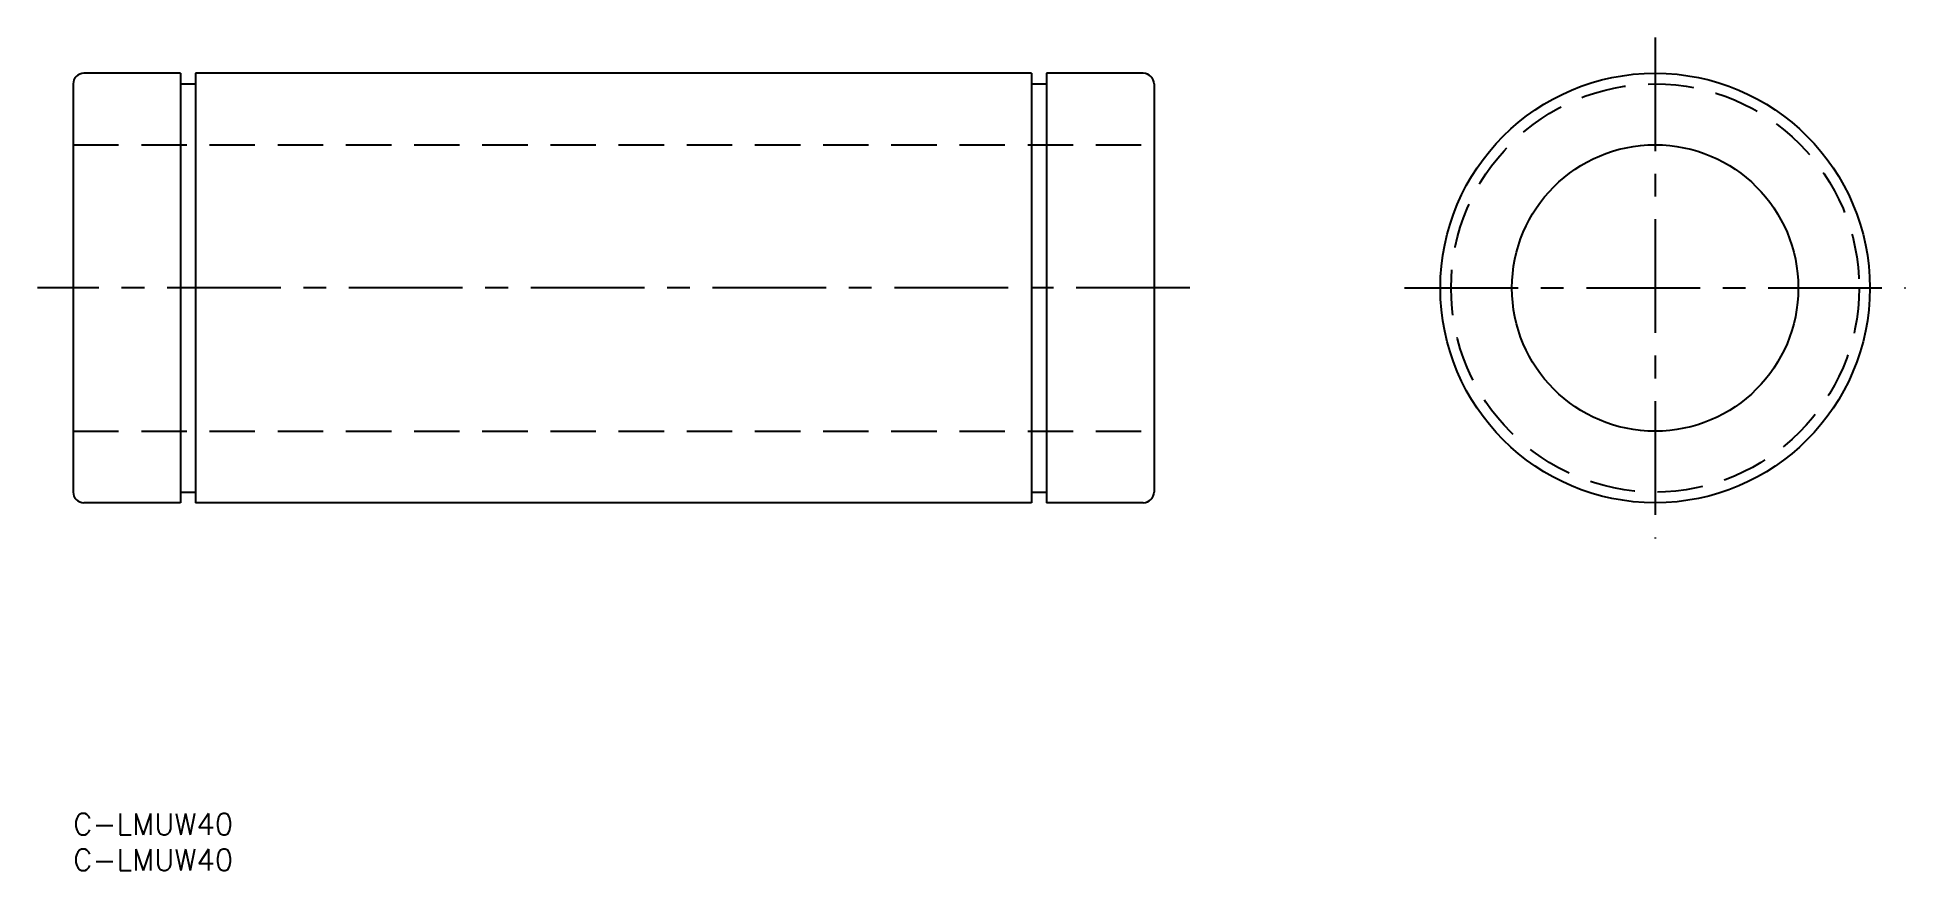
# Model space of a CAD drawing. Extents: x -5 to 256, y -8 to 108.
import ezdxf
from ezdxf.enums import TextEntityAlignment as Align

# ---------------------------------------------------------------- set-up
doc = ezdxf.new("R2010")
doc.units = 0
doc.header["$LTSCALE"] = 0.5
doc.linetypes.add('CENTER', pattern=[50.8, 31.75, -6.35, 6.35, -6.35])
doc.linetypes.add('DASHED', pattern=[19.05, 12.7, -6.35])
doc.layers.get('0').update_dxf_attribs({"linetype": 'CONTINUOUS'})
doc.layers.add('CENTER', color=1, linetype='CENTER')
doc.styles.get("Standard").update_dxf_attribs({"font": 'txt.shx', "height": 3, "bigfont": 'bigfont.shx'})

msp = doc.modelspace()

# ---------------------------------------------------------------- linework, layer by layer
at = {"color": 7, "linetype": 'CONTINUOUS'}
for p, q in [((0, 101.87), (0, 44.87)), ((15, 103.37), (1.5, 103.37)), ((15, 103.37), (15, 43.37)), ((15, 101.87), (17.1, 101.87)), ((133.9, 103.37), (17.1, 103.37)), ((17.1, 103.37), (17.1, 43.37)), ((133.9, 103.37), (133.9, 43.37)), ((133.9, 101.87), (136, 101.87)), ((149.5, 103.37), (136, 103.37)), ((136, 103.37), (136, 43.37)), ((151, 101.87), (151, 44.87)), ((15, 44.87), (17.1, 44.87)), ((133.9, 44.87), (136, 44.87)), ((15, 43.37), (1.5, 43.37)), ((133.9, 43.37), (17.1, 43.37)), ((149.5, 43.37), (136, 43.37))]:
    msp.add_line(p, q, dxfattribs=at)
at = {"color": 3, "linetype": 'DASHED'}
for p, q in [((0, 93.37), (151, 93.37)), ((0, 53.37), (151, 53.37))]:
    msp.add_line(p, q, dxfattribs=at)
at = {"color": 7, "linetype": 'CONTINUOUS'}
for radius in [30, 20]:
    msp.add_circle((221, 73.37), radius, dxfattribs=at)
at = {"color": 3, "linetype": 'DASHED'}
msp.add_circle((221, 73.37), 28.5, dxfattribs=at)
at = {"color": 7, "linetype": 'CONTINUOUS'}
for centre, start, end in [((1.5, 101.87), 90, 180), ((149.5, 101.87), 0, 90), ((1.5, 44.87), 180, 270), ((149.5, 44.87), 270, 0)]:
    msp.add_arc(centre, 1.5, start, end, dxfattribs=at)
at = {"layer": 'CENTER', "color": 1, "linetype": 'CENTER'}
for p, q in [((221, 108.37), (221, 38.37)), ((156, 73.37), (-5, 73.37)), ((186, 73.37), (256, 73.37))]:
    msp.add_line(p, q, dxfattribs=at)

# ---------------------------------------------------------------- texts
at = {"color": 7, "linetype": 'CONTINUOUS'}
for p in [(0, 0), (0, -5)]:
    msp.add_text('C-LMUW40', height=3, dxfattribs=at).set_placement(p, align=Align.TOP_LEFT)

doc.saveas('drawing.dxf')
